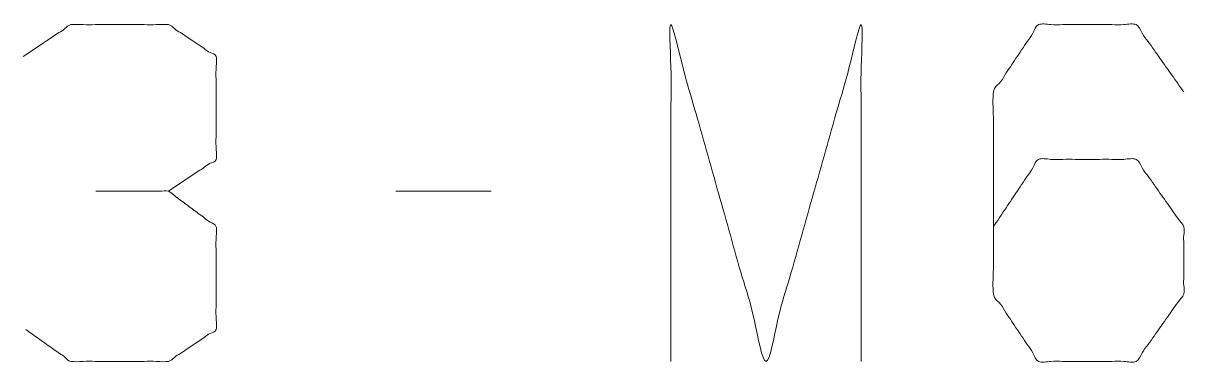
# Model space of a CAD drawing. Header units: millimetres. Extents: x 0 to 420, y 0 to 297.
# Drawn here: x 212.33 to 220.53, y 185.75 to 188.14 of the extents above; entities that cross this region are included whole.
import ezdxf

# ---------------------------------------------------------------- set-up
doc = ezdxf.new("R2010")
doc.units = ezdxf.units.MM
doc.layers.add('1', color=7, linetype='Continuous', true_color=0xffffff)

msp = doc.modelspace()

# ---------------------------------------------------------------- linework, layer by layer
at = {"layer": '1', "color": 95, "linetype": 'Continuous', "lineweight": 18}
msp.add_line((215.6366, 186.9579), (214.9649, 186.9579), dxfattribs=at)
for points, knots in [([(213.3601, 186.9579), (213.6959, 187.1829), (213.6959, 187.9079), (213.3601, 188.1329), (212.6708, 188.1329), (212.335, 187.9079)], [0, 0, 0.153872, 0.429851, 0.583723, 0.846122, 1, 1]), ([(216.9056, 185.7579), (216.9056, 188.1329), (217.5772, 185.7579), (218.2489, 188.1329), (218.2489, 185.7579)], [0, 0, 0.245192, 0.5, 0.754808, 1, 1]), ([(219.1821, 186.7079), (219.5002, 187.1829), (220.1895, 187.1829), (220.5254, 186.7079), (220.5254, 186.2329), (220.1895, 185.7579), (219.5002, 185.7579), (219.1821, 186.2329), (219.1821, 187.6579), (219.5002, 188.1329), (220.1895, 188.1329), (220.5254, 187.6579)], [0, 0, 0.076963, 0.169761, 0.248075, 0.312018, 0.390332, 0.483129, 0.560093, 0.751925, 0.828889, 0.921686, 1, 1]), ([(212.3526, 185.9829), (212.6708, 185.7579), (213.3601, 185.7579), (213.6959, 185.9829), (213.6959, 186.7079), (213.3601, 186.9579), (212.8475, 186.9579)], [0, 0, 0.124124, 0.343691, 0.472447, 0.703379, 0.836733, 1, 1])]:
    msp.add_open_spline(points, degree=1, knots=knots, dxfattribs=at)

doc.saveas('drawing.dxf')
